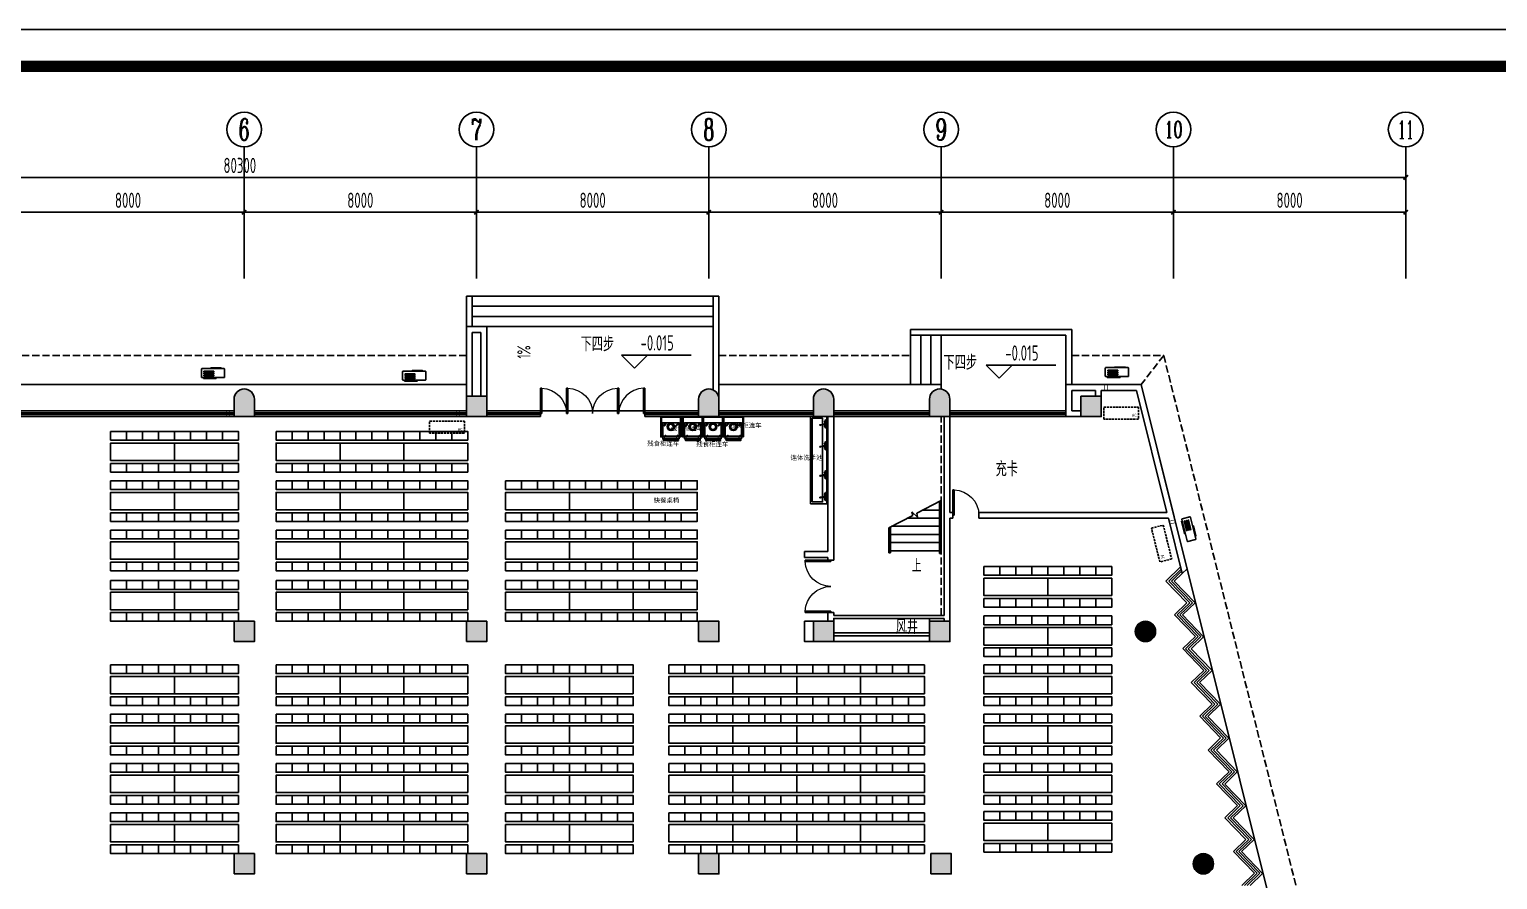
# Model space of a CAD drawing. Extents: x 1159254 to 1730927, y -477824 to -383968.
# Drawn here: x 1216570 to 1267133, y -413247 to -383968 of the extents above; entities that cross this region are included whole.
import ezdxf
from ezdxf.enums import TextEntityAlignment as Align

# ---------------------------------------------------------------- set-up
doc = ezdxf.new("R2010")
doc.units = 0
doc.header["$LTSCALE"] = 1000
doc.linetypes.add('DASH', pattern=[0.35, 0.25, -0.1])
for name, color, linetype in [('AXIS', 3, 'Continuous'), ('AXIS_TEXT', 7, 'Continuous'), ('COLUMN', 2, 'Continuous'), ('CURTWALL', 4, 'Continuous'), ('DIM_ELEV', 3, 'Continuous'), ('DIM_SYMB', 3, 'Continuous'), ('GROUND', 34, 'Continuous'), ('PUB_HATCH', 8, 'Continuous'), ('PUB_TEXT', 7, 'Continuous'), ('STAIR', 4, 'Continuous'), ('WALL', 6, 'Continuous'), ('WINDOW', 4, 'Continuous'), ('WS_厨房设备', 1, 'Continuous'), ('厨房布置', 4, 'Continuous'), ('外框', 7, 'Continuous'), ('空调', 205, 'Continuous'), ('空调孔', 30, 'Continuous')]:
    doc.layers.add(name, color=color, linetype=linetype)
doc.styles.add('_TCH_AXIS', font='COMPLEX', dxfattribs={"width": 0.8, "bigfont": 'TSSDCHN'})
doc.styles.add('_TCH_DIM', font='TSSDENG', dxfattribs={"width": 0.8, "bigfont": 'TSSDCHN'})
doc.styles.add('_TCH_DIM_T3', font='TSSDENG', dxfattribs={"width": 0.64, "bigfont": 'TSSDCHN'})
doc.styles.add('COMPLEX', font='COMPLEX')
doc.styles.add('HZ-1', font='MingLiU.ttf', dxfattribs={"width": 0.8})
doc.styles.add('WMF-宋体1', font='')
doc.styles.get('WMF-宋体1').set_extended_font_data('SimSun')
doc.dimstyles.new('_TCH_ARCH&&150', dxfattribs={"dimtxt": 525, "dimasz": 150, "dimexe": 375, "dimexo": 450, "dimgap": 150, "dimtad": 1, "dimdec": 0, "dimzin": 0, "dimdsep": 46, "dimtxsty": '_TCH_DIM_T3', "dimblk": 'ARCHTICK', "dimcen": 0.09, "dimclrt": 7, "dimazin": 2, "dimtfac": 1, "dimtdec": 0, "dimtix": 1, "dimtmove": 2, "dimatfit": 3, "dimfxl": 0, "dimtolj": 1, "dimtzin": 0, "dimarcsym": 0})

# ---------------------------------------------------------------- blocks, each defined once
blk = doc.blocks.new('vhjkghkghkl')
at = {"layer": '空调', "linetype": 'DASH', "ltscale": 0.3}
blk.add_lwpolyline([(134071, 540199), (134071, 539779), (132871, 539779), (132871, 540199), (134071, 540199)], close=True, dxfattribs=at)
at = {"layer": '空调', "linetype": 'DASH', "ltscale": 0.3, "style": 'HZ-1'}
blk.add_text('AC', height=100, dxfattribs=at).set_placement((133846, 539867))
blk = doc.blocks.new('A$C4EB5717C')
at = {"layer": '空调'}
for p, q in [((520, 110), (520, 120)), ((883, 100), (530, 100)), ((893, 120), (893, 110))]:
    blk.add_line(p, q, dxfattribs=at)
blk.add_lwpolyline([(220, 120), (980, 120, 0.414214), (1000, 140), (1000, 410, 0.414214), (980, 430), (220, 430, 0.414214), (200, 410), (200, 140, 0.414214)], format="xyb", close=True, dxfattribs=at)
for points in [[(269, 459), (709, 459), (709, 444), (269, 444)], [(290, 372), (626, 372), (626, 343), (290, 343)], [(290, 306), (626, 306), (626, 277), (290, 277)], [(290, 240), (626, 240), (626, 211), (290, 211)]]:
    blk.add_lwpolyline(points, close=True, dxfattribs=at)
for centre, start, end in [((530, 110), 180, 270), ((883, 110), 270, 0)]:
    blk.add_arc(centre, 10, start, end, dxfattribs=at)
blk = doc.blocks.new('水龙头')
at = {"color": 252}
for p, q in [((-136, -15), (-90, -14)), ((-136, -18), (-90, -19)), ((-52, -2), (-4, -2)), ((-52, -31), (-6, -31)), ((4, -2), (51, -2)), ((12, -31), (51, -31)), ((23, -194), (26, -209)), ((49, -204), (46, -189)), ((136, -15), (90, -14)), ((136, -18), (90, -19))]:
    blk.add_line(p, q, dxfattribs=at)
for points in [[(13, -7), (0, 0), (-14, -8), (-14, -25), (-7, -29)], [(11, -26), (13, -25), (13, -7)]]:
    blk.add_lwpolyline(points, dxfattribs=at)
blk.add_lwpolyline([(26, -194), (-9, -18, -1.00756), (9, -15), (43, -190)], format="xyb", dxfattribs=at)
for centre in [(-78, -16), (77, -16)]:
    blk.add_circle(centre, 10.9, dxfattribs=at)
for centre, radius, start, end in [((-78, -16), 27.5, 36.2116, 175.3449), ((77, -16), 27.5, 4.6931, 143.7884), ((-136, -16), 1, 91.3387, 171.564), ((-132, -16), 4.53, 171.564, 188.436), ((-136, -17), 1, 188.436, 268.6613), ((-78, -16), 27.5, 184.6551, 323.7884), ((-78, -16), 16, 189.0003, 170.9997), ((-77, -16), 12.9, 168.3562, 191.6438), ((-52, 3), 5, 216.2116, 270), ((-52, -36), 5, 90, 143.7884), ((51, 3), 5, 270, 323.7884), ((51, -36), 5, 36.2116, 90), ((77, -16), 27.5, 216.2116, 355.3069), ((77, -16), 16, 9.0664, 350.9336), ((77, -16), 12.9, 348.3562, 11.6438), ((136, -16), 1, 8.436, 88.6613), ((136, -17), 1, 271.3387, 351.564), ((132, -16), 4.53, 351.564, 8.436)]:
    blk.add_arc(centre, radius, start, end, dxfattribs=at)
for centre, start_param, end_param in [((34, -192), 5.611234, 10.096729), ((34, -190), 6.955136, 8.752827), ((37, -206), 0, 3.141593)]:
    blk.add_ellipse(centre, major_axis=(-11.3, -2.2), ratio=0.233596, start_param=start_param, end_param=end_param, dxfattribs=at)
blk = doc.blocks.new('*U96')
blk.add_line((0, 40), (3000, 40))
blk.add_lwpolyline([(0, 600), (3000, 600), (3000, 0), (0, 0)], close=True)
at = {"color": 252}
blk.add_lwpolyline([(60, 540), (2940, 540), (2940, 180), (60, 180)], close=True, dxfattribs=at)
at = {"color": 1, "rotation": 180}
for p in [(246, 70), (996, 70), (1996, 70), (2746, 70)]:
    blk.add_blockref('水龙头', p, dxfattribs=at)
blk = doc.blocks.new('Custom_79')
at = {"color": 252}
for p, q in [((0, 700), (20, 680)), ((90, 806), (602, 806)), ((101, 806), (101, 771)), ((590, 806), (590, 771)), ((680, 680), (700, 700)), ((20, 20), (0, 0)), ((680, 20), (700, 0))]:
    blk.add_line(p, q, dxfattribs=at)
blk.add_lwpolyline([(0, 700), (700, 700), (700, 0), (0, 0)], close=True)
for points in [[(20, 680), (680, 680), (680, 20), (20, 20)], [(70, 771), (630, 771), (630, 213), (70, 213)], [(90, 771), (602, 771), (602, 822), (90, 822)], [(96, 661), (157, 721), (176, 702), (116, 642)], [(520, 661), (580, 721), (599, 702), (539, 642)], [(96, 262), (157, 322), (176, 303), (116, 242)], [(520, 262), (580, 322), (599, 303), (539, 242)]]:
    blk.add_lwpolyline(points, close=True, dxfattribs=at)
blk.add_circle((350, 350), 132)
blk.add_circle((350, 350), 92.5, dxfattribs=at)
blk = doc.blocks.new('A$C03080C26')
at = {"layer": '厨房布置'}
for points in [[(-1650, 1100), (-1650, 1400), (-2200, 1400), (-2200, 1100)], [(-1100, 1100), (-1100, 1400), (-1650, 1400), (-1650, 1100)], [(-1650, 1100), (-1650, 1400), (-1650, 1400), (-1650, 1100)], [(-550, 1100), (-550, 1400), (-1100, 1400), (-1100, 1100)], [(0, 1100), (0, 1400), (-550, 1400), (-550, 1100)], [(-2200, 1000), (0, 1000), (0, 400), (-2200, 400)], [(-1650, 0), (-1650, 300), (-2200, 300), (-2200, 0)], [(-1100, 0), (-1100, 300), (-1650, 300), (-1650, 0)], [(-1650, 0), (-1650, 300), (-1650, 300), (-1650, 0)], [(-550, 0), (-550, 300), (-1100, 300), (-1100, 0)], [(0, 0), (0, 300), (-550, 300), (-550, 0)]]:
    blk.add_lwpolyline(points, close=True, dxfattribs=at)
blk = doc.blocks.new('_ArchTick')
at = {"color": 0, "linetype": 'ByBlock', "const_width": 0.4}
blk.add_lwpolyline([(-0.5, -0.5), (0.5, 0.5)], dxfattribs=at)
blk = doc.blocks.new('*D201')
at = {"layer": 'AXIS', "color": 0, "lineweight": -2, "transparency": 16777216}
for p, q in [((1215968, -392093), (1215968, -389890)), ((1215968, -390265), (1223968, -390265)), ((1223968, -392093), (1223968, -389890))]:
    blk.add_line(p, q, dxfattribs=at)
at = {"layer": 'Defpoints', "color": 0, "transparency": 16777216}
for p in [(1223968, -390265), (1215968, -392543), (1223968, -392543)]:
    blk.add_point(p, dxfattribs=at)
at = {"layer": 'AXIS', "color": 0, "lineweight": -2, "transparency": 16777216, "xscale": 150, "yscale": 150, "zscale": 150, "rotation": 180}
blk.add_blockref('_ArchTick', (1215968, -390265), dxfattribs=at)
at = {"layer": 'AXIS', "color": 0, "lineweight": -2, "transparency": 16777216, "xscale": 150, "yscale": 150, "zscale": 150}
blk.add_blockref('_ArchTick', (1223968, -390265), dxfattribs=at)
at = {"layer": 'AXIS', "color": 7, "transparency": 16777216, "insert": (1219968, -389853), "char_height": 525, "attachment_point": 5, "style": '_TCH_DIM_T3'}
blk.add_mtext('\\A1;8000', dxfattribs=at)
blk = doc.blocks.new('*D202')
at = {"layer": 'AXIS', "color": 0, "lineweight": -2, "transparency": 16777216}
for p, q in [((1223968, -392093), (1223968, -389890)), ((1223968, -390265), (1231968, -390265)), ((1231968, -392093), (1231968, -389890))]:
    blk.add_line(p, q, dxfattribs=at)
at = {"layer": 'Defpoints', "color": 0, "transparency": 16777216}
for p in [(1231968, -390265), (1223968, -392543), (1231968, -392543)]:
    blk.add_point(p, dxfattribs=at)
at = {"layer": 'AXIS', "color": 0, "lineweight": -2, "transparency": 16777216, "xscale": 150, "yscale": 150, "zscale": 150, "rotation": 180}
blk.add_blockref('_ArchTick', (1223968, -390265), dxfattribs=at)
at = {"layer": 'AXIS', "color": 0, "lineweight": -2, "transparency": 16777216, "xscale": 150, "yscale": 150, "zscale": 150}
blk.add_blockref('_ArchTick', (1231968, -390265), dxfattribs=at)
at = {"layer": 'AXIS', "color": 7, "transparency": 16777216, "insert": (1227968, -389853), "char_height": 525, "attachment_point": 5, "style": '_TCH_DIM_T3'}
blk.add_mtext('\\A1;8000', dxfattribs=at)
blk = doc.blocks.new('*D203')
at = {"layer": 'AXIS', "color": 0, "lineweight": -2, "transparency": 16777216}
for p, q in [((1231968, -392093), (1231968, -389890)), ((1231968, -390265), (1239968, -390265)), ((1239968, -392093), (1239968, -389890))]:
    blk.add_line(p, q, dxfattribs=at)
at = {"layer": 'Defpoints', "color": 0, "transparency": 16777216}
for p in [(1239968, -390265), (1231968, -392543), (1239968, -392543)]:
    blk.add_point(p, dxfattribs=at)
at = {"layer": 'AXIS', "color": 0, "lineweight": -2, "transparency": 16777216, "xscale": 150, "yscale": 150, "zscale": 150, "rotation": 180}
blk.add_blockref('_ArchTick', (1231968, -390265), dxfattribs=at)
at = {"layer": 'AXIS', "color": 0, "lineweight": -2, "transparency": 16777216, "xscale": 150, "yscale": 150, "zscale": 150}
blk.add_blockref('_ArchTick', (1239968, -390265), dxfattribs=at)
at = {"layer": 'AXIS', "color": 7, "transparency": 16777216, "insert": (1235968, -389853), "char_height": 525, "attachment_point": 5, "style": '_TCH_DIM_T3'}
blk.add_mtext('\\A1;8000', dxfattribs=at)
blk = doc.blocks.new('*D204')
at = {"layer": 'AXIS', "color": 0, "lineweight": -2, "transparency": 16777216}
for p, q in [((1239968, -392093), (1239968, -389890)), ((1239968, -390265), (1247968, -390265)), ((1247968, -392093), (1247968, -389890))]:
    blk.add_line(p, q, dxfattribs=at)
at = {"layer": 'Defpoints', "color": 0, "transparency": 16777216}
for p in [(1247968, -390265), (1239968, -392543), (1247968, -392543)]:
    blk.add_point(p, dxfattribs=at)
at = {"layer": 'AXIS', "color": 0, "lineweight": -2, "transparency": 16777216, "xscale": 150, "yscale": 150, "zscale": 150, "rotation": 180}
blk.add_blockref('_ArchTick', (1239968, -390265), dxfattribs=at)
at = {"layer": 'AXIS', "color": 0, "lineweight": -2, "transparency": 16777216, "xscale": 150, "yscale": 150, "zscale": 150}
blk.add_blockref('_ArchTick', (1247968, -390265), dxfattribs=at)
at = {"layer": 'AXIS', "color": 7, "transparency": 16777216, "insert": (1243968, -389853), "char_height": 525, "attachment_point": 5, "style": '_TCH_DIM_T3'}
blk.add_mtext('\\A1;8000', dxfattribs=at)
blk = doc.blocks.new('*D205')
at = {"layer": 'AXIS', "color": 0, "lineweight": -2, "transparency": 16777216}
for p, q in [((1247968, -392093), (1247968, -389890)), ((1247968, -390265), (1255968, -390265)), ((1255968, -392093), (1255968, -389890))]:
    blk.add_line(p, q, dxfattribs=at)
at = {"layer": 'Defpoints', "color": 0, "transparency": 16777216}
for p in [(1255968, -390265), (1247968, -392543), (1255968, -392543)]:
    blk.add_point(p, dxfattribs=at)
at = {"layer": 'AXIS', "color": 0, "lineweight": -2, "transparency": 16777216, "xscale": 150, "yscale": 150, "zscale": 150, "rotation": 180}
blk.add_blockref('_ArchTick', (1247968, -390265), dxfattribs=at)
at = {"layer": 'AXIS', "color": 0, "lineweight": -2, "transparency": 16777216, "xscale": 150, "yscale": 150, "zscale": 150}
blk.add_blockref('_ArchTick', (1255968, -390265), dxfattribs=at)
at = {"layer": 'AXIS', "color": 7, "transparency": 16777216, "insert": (1251968, -389853), "char_height": 525, "attachment_point": 5, "style": '_TCH_DIM_T3'}
blk.add_mtext('\\A1;8000', dxfattribs=at)
blk = doc.blocks.new('*D206')
at = {"layer": 'AXIS', "color": 0, "lineweight": -2, "transparency": 16777216}
for p, q in [((1255968, -392093), (1255968, -389890)), ((1255968, -390265), (1263968, -390265)), ((1263968, -392093), (1263968, -389890))]:
    blk.add_line(p, q, dxfattribs=at)
at = {"layer": 'Defpoints', "color": 0, "transparency": 16777216}
for p in [(1263968, -390265), (1255968, -392543), (1263968, -392543)]:
    blk.add_point(p, dxfattribs=at)
at = {"layer": 'AXIS', "color": 0, "lineweight": -2, "transparency": 16777216, "xscale": 150, "yscale": 150, "zscale": 150, "rotation": 180}
blk.add_blockref('_ArchTick', (1255968, -390265), dxfattribs=at)
at = {"layer": 'AXIS', "color": 0, "lineweight": -2, "transparency": 16777216, "xscale": 150, "yscale": 150, "zscale": 150}
blk.add_blockref('_ArchTick', (1263968, -390265), dxfattribs=at)
at = {"layer": 'AXIS', "color": 7, "transparency": 16777216, "insert": (1259968, -389853), "char_height": 525, "attachment_point": 5, "style": '_TCH_DIM_T3'}
blk.add_mtext('\\A1;8000', dxfattribs=at)
blk = doc.blocks.new('*D207')
at = {"layer": 'AXIS', "color": 0, "lineweight": -2, "transparency": 16777216}
for p, q in [((1183668, -392093), (1183668, -388690)), ((1263968, -392093), (1263968, -388690)), ((1183668, -389065), (1263968, -389065))]:
    blk.add_line(p, q, dxfattribs=at)
at = {"layer": 'Defpoints', "color": 0, "transparency": 16777216}
for p in [(1263968, -389065), (1183668, -392543), (1263968, -392543)]:
    blk.add_point(p, dxfattribs=at)
at = {"layer": 'AXIS', "color": 0, "lineweight": -2, "transparency": 16777216, "xscale": 150, "yscale": 150, "zscale": 150, "rotation": 180}
blk.add_blockref('_ArchTick', (1183668, -389065), dxfattribs=at)
at = {"layer": 'AXIS', "color": 0, "lineweight": -2, "transparency": 16777216, "xscale": 150, "yscale": 150, "zscale": 150}
blk.add_blockref('_ArchTick', (1263968, -389065), dxfattribs=at)
at = {"layer": 'AXIS', "color": 7, "transparency": 16777216, "insert": (1223818, -388653), "char_height": 525, "attachment_point": 5, "style": '_TCH_DIM_T3'}
blk.add_mtext('\\A1;80300', dxfattribs=at)
blk = doc.blocks.new('_FZH')
blk.add_lwpolyline([(-0.5, -0.5), (0.5, -0.5), (0.5, 0.5), (-0.5, 0.5)], close=True)
at = {"layer": 'PUB_HATCH'}
blk.add_solid([(-0.5, -0.5), (0.5, -0.5), (-0.5, 0.5), (0.5, 0.5)], dxfattribs=at)
blk = doc.blocks.new('$WINLIB2D$00000001')
at = {"color": 0}
for points in [[(-0.5, 0.5), (-0.5, -0.5)], [(-0.5, 0.5), (0.5, 0.5)], [(0.5, -0.5), (0.5, 0.5)], [(0.5, 0.1667), (-0.5, 0.1667)], [(0.5, -0.1667), (-0.5, -0.1667)], [(-0.5, -0.5), (0.5, -0.5)]]:
    blk.add_lwpolyline(points, dxfattribs=at)
blk = doc.blocks.new('_YZH')
blk.add_circle((0, 0), 0.5)
at = {"layer": 'PUB_HATCH', "const_width": 0.5}
blk.add_lwpolyline([(-0.25, 0, 1), (0.25, 0, 1)], format="xyb", close=True, dxfattribs=at)
blk = doc.blocks.new('$DorLib2D$00000002')
for p, q in [((-0.5, 0), (-0.5, 0.4875)), ((-0.475, 0.4875), (-0.5, 0.4875)), ((-0.475, 0), (-0.475, 0.4875)), ((0.475, 0), (0.475, 0.4875)), ((0.475, 0.4875), (0.5, 0.4875)), ((0.5, 0), (0.5, 0.4875)), ((-0.5, 0), (-0.475, 0)), ((0.5, 0), (0.475, 0))]:
    blk.add_line(p, q)
at = {"lineweight": 13}
for centre, start, end in [((-0.4875, 0), 0, 88.53072), ((0.4875, 0), 91.46928, 180)]:
    blk.add_arc(centre, 0.4875, start, end, dxfattribs=at)
blk = doc.blocks.new('$DorLib2D$00000001')
for p, q in [((0.45, 0.975), (0.5, 0.975)), ((0.45, 0), (0.45, 0.975)), ((0.5, 0), (0.5, 0.975)), ((0.5, 0), (0.45, 0))]:
    blk.add_line(p, q)
at = {"lineweight": 13}
blk.add_arc((0.475, 0), 0.975, 91.4693, 180, dxfattribs=at)
blk = doc.blocks.new('_AXISO')
blk.add_circle((0, 0), 0.5)
at = {"layer": 'AXIS_TEXT', "style": 'COMPLEX', "width": 1.041667}
blk.add_attdef('A', text='', height=0.56, dxfattribs=at).set_placement((-0.25, -0.28), (0.25, -0.28), align=Align.FIT)

msp = doc.modelspace()

# ---------------------------------------------------------------- hatches: boundary and pattern name
at = {"layer": 'PUB_HATCH'}
for points in [[(1224318.5, -396700.6, 1), (1223618.5, -396700.6), (1223618.5, -397300.6), (1224318.5, -397300.6)], [(1240318.5, -396700.6, 1), (1239618.5, -396700.6), (1239618.5, -397300.6), (1240318.5, -397300.6)], [(1244268.5, -396700.6, 1), (1243568.5, -396700.6), (1243568.5, -397300.6), (1244268.5, -397300.6)], [(1248268.5, -396700.6, 1), (1247568.5, -396700.6), (1247568.5, -397300.6), (1248268.5, -397300.6)]]:
    msp.add_hatch(color=256, dxfattribs=at).paths.add_polyline_path(points)

# ---------------------------------------------------------------- linework, layer by layer
at = {"linetype": 'DASH'}
msp.add_line((1247968.5, -404150.6), (1247968.5, -397300.6), dxfattribs=at)
msp.add_lwpolyline([(1247568.5, -404750.6), (1244268.5, -404750.6), (1244268.5, -404250.6), (1247568.5, -404250.6)], close=True)
at = {"layer": 'AXIS'}
for p, q in [((1223968.5, -392542.6), (1223968.5, -388015)), ((1231968.5, -392542.6), (1231968.5, -388015)), ((1239968.5, -392542.6), (1239968.5, -388015)), ((1247968.5, -392542.6), (1247968.5, -388015)), ((1255968.5, -392542.6), (1255968.5, -388015)), ((1263968.5, -392542.6), (1263968.5, -388015))]:
    msp.add_line(p, q, dxfattribs=at)
at = {"layer": 'COLUMN'}
for p, q in [((1223618.5, -396700.6), (1223618.5, -397300.6)), ((1224318.5, -397300.6), (1224318.5, -396700.6)), ((1239618.5, -396700.6), (1239618.5, -397300.6)), ((1240318.5, -397300.6), (1240318.5, -396700.6)), ((1243568.5, -396700.6), (1243568.5, -397300.6)), ((1244268.5, -397300.6), (1244268.5, -396700.6)), ((1247568.5, -396700.6), (1247568.5, -397300.6)), ((1248268.5, -397300.6), (1248268.5, -396700.6)), ((1223618.5, -397300.6), (1224318.5, -397300.6)), ((1239618.5, -397300.6), (1240318.5, -397300.6)), ((1243568.5, -397300.6), (1244268.5, -397300.6)), ((1247568.5, -397300.6), (1248268.5, -397300.6))]:
    msp.add_line(p, q, dxfattribs=at)
for centre in [(1223968.5, -396700.6), (1239968.5, -396700.6), (1243918.5, -396700.6), (1247918.5, -396700.6)]:
    msp.add_arc(centre, 350, 0, 180, dxfattribs=at)
at = {"layer": 'CURTWALL'}
for p, q in [((1234168.5, -397100.6), (1232318.5, -397100.6)), ((1232318.5, -397167.3), (1234168.5, -397167.3)), ((1232318.5, -397234), (1234168.5, -397234)), ((1232318.5, -397300.6), (1234168.5, -397300.6)), ((1234168.5, -397300.6), (1234168.5, -397100.6)), ((1239618.5, -397100.6), (1237768.5, -397100.6)), ((1237768.5, -397100.6), (1237768.5, -397300.6)), ((1237768.5, -397167.3), (1239618.5, -397167.3)), ((1237768.5, -397234), (1239618.5, -397234)), ((1237768.5, -397300.6), (1239618.5, -397300.6)), ((1255711.6, -402964), (1256213.8, -402479)), ((1256433.5, -403711.5), (1255711.6, -402964)), ((1255805.9, -402965.6), (1256232.4, -402553.7)), ((1256527.8, -403713.2), (1255805.9, -402965.6)), ((1255900.1, -402967.2), (1256251.1, -402628.4)), ((1256622, -403714.8), (1255900.1, -402967.2)), ((1255994.4, -402968.9), (1256269.7, -402703.1)), ((1256716.3, -403716.5), (1255994.4, -402968.9)), ((1256001.9, -404128.3), (1256433.5, -403711.5)), ((1256096.2, -404130), (1256527.8, -403713.2)), ((1256190.4, -404131.6), (1256622, -403714.8)), ((1256284.7, -404133.2), (1256716.3, -403716.5)), ((1256723.8, -404875.9), (1256001.9, -404128.3)), ((1256818.1, -404877.5), (1256096.2, -404130)), ((1256912.3, -404879.2), (1256190.4, -404131.6)), ((1257006.6, -404880.8), (1256284.7, -404133.2)), ((1256292.2, -405292.7), (1256723.8, -404875.9)), ((1256386.5, -405294.3), (1256818.1, -404877.5)), ((1256480.7, -405296), (1256912.3, -404879.2)), ((1256575, -405297.6), (1257006.6, -404880.8)), ((1257014.1, -406040.2), (1256292.2, -405292.7)), ((1257108.4, -406041.9), (1256386.5, -405294.3)), ((1257202.7, -406043.5), (1256480.7, -405296)), ((1257296.9, -406045.2), (1256575, -405297.6)), ((1256582.5, -406457), (1257014.1, -406040.2)), ((1257304.4, -407204.6), (1256582.5, -406457)), ((1256676.8, -406458.7), (1257108.4, -406041.9)), ((1257398.7, -407206.2), (1256676.8, -406458.7)), ((1256771.1, -406460.3), (1257202.7, -406043.5)), ((1257493, -407207.9), (1256771.1, -406460.3)), ((1256865.3, -406462), (1257296.9, -406045.2)), ((1257587.2, -407209.5), (1256865.3, -406462)), ((1256872.8, -407621.4), (1257304.4, -407204.6)), ((1256967.1, -407623), (1257398.7, -407206.2)), ((1257061.4, -407624.7), (1257493, -407207.9)), ((1257155.6, -407626.3), (1257587.2, -407209.5)), ((1257594.7, -408368.9), (1256872.8, -407621.4)), ((1257689, -408370.6), (1256967.1, -407623)), ((1257783.3, -408372.2), (1257061.4, -407624.7)), ((1257877.5, -408373.9), (1257155.6, -407626.3)), ((1257163.1, -408785.7), (1257594.7, -408368.9)), ((1257257.4, -408787.4), (1257689, -408370.6)), ((1257351.7, -408789), (1257783.3, -408372.2)), ((1257445.9, -408790.7), (1257877.5, -408373.9)), ((1257885, -409533.3), (1257163.1, -408785.7)), ((1257979.3, -409534.9), (1257257.4, -408787.4)), ((1258073.6, -409536.6), (1257351.7, -408789)), ((1258167.8, -409538.2), (1257445.9, -408790.7)), ((1257453.4, -409950.1), (1257885, -409533.3)), ((1257547.7, -409951.7), (1257979.3, -409534.9)), ((1257642, -409953.4), (1258073.6, -409536.6)), ((1257736.2, -409955), (1258167.8, -409538.2)), ((1258175.3, -410697.6), (1257453.4, -409950.1)), ((1258269.6, -410699.3), (1257547.7, -409951.7)), ((1258363.9, -410700.9), (1257642, -409953.4)), ((1258458.1, -410702.6), (1257736.2, -409955)), ((1257743.7, -411114.4), (1258175.3, -410697.6)), ((1257838, -411116.1), (1258269.6, -410699.3)), ((1257932.3, -411117.7), (1258363.9, -410700.9)), ((1258026.5, -411119.4), (1258458.1, -410702.6)), ((1258465.7, -411862), (1257743.7, -411114.4)), ((1258559.9, -411863.6), (1257838, -411116.1)), ((1258654.2, -411865.3), (1257932.3, -411117.7)), ((1258748.5, -411866.9), (1258026.5, -411119.4)), ((1258034.1, -412278.8), (1258465.7, -411862)), ((1258128.3, -412280.4), (1258559.9, -411863.6)), ((1258222.6, -412282.1), (1258654.2, -411865.3)), ((1258316.9, -412283.7), (1258748.5, -411866.9)), ((1258756, -413026.4), (1258034.1, -412278.8)), ((1258850.2, -413028), (1258128.3, -412280.4)), ((1258944.5, -413029.6), (1258222.6, -412282.1)), ((1259038.8, -413031.3), (1258316.9, -412283.7)), ((1258324.4, -413443.2), (1258756, -413026.4)), ((1258418.6, -413444.8), (1258850.2, -413028)), ((1258512.9, -413446.4), (1258944.5, -413029.6)), ((1258607.2, -413448.1), (1259038.8, -413031.3))]:
    msp.add_line(p, q, dxfattribs=at)
at = {"layer": 'DIM_ELEV'}
for p, q in [((1237409.6, -395633.9), (1236959.6, -395183.9)), ((1236959.6, -395183.9), (1239356.8, -395183.9)), ((1237409.6, -395633.9), (1237859.6, -395183.9)), ((1249969.9, -395982.1), (1249519.9, -395532.1)), ((1249519.9, -395532.1), (1251917, -395532.1)), ((1249969.9, -395982.1), (1250419.9, -395532.1))]:
    msp.add_line(p, q, dxfattribs=at)
at = {"layer": 'DIM_SYMB'}
for points in [[(1235968.5, -394375.7, 0, 0, 0), (1235968.5, -393649.2, 120, 0, 0), (1235968.5, -393199.2, 0, 0, 0)], [(1233964.6, -395512.4, 0, 0, 0), (1233964.6, -395010.3, 104, 0, 0), (1233964.6, -394620.3, 0, 0, 0)], [(1247893.4, -395428.9, 0, 0, 0), (1247166.9, -395428.9, 120, 0, 0), (1246716.9, -395428.9, 0, 0, 0)], [(1247068.5, -402060.6, 0, 0, 0), (1247068.5, -401190.6, 104, 0, 0), (1247068.5, -400800.6, 0, 0, 0)]]:
    msp.add_lwpolyline(points, format="xyseb", dxfattribs=at)
at = {"layer": 'GROUND', "linetype": 'DASH'}
msp.add_line((1255635.9, -395200.6), (1254854.6, -396200.6), dxfattribs=at)
for points in [[(1231618.5, -395200.6), (1216268.5, -395200.6)], [(1240318.5, -395200.6), (1246918.5, -395200.6)], [(1252468.5, -395200.6), (1255635.9, -395200.6), (1266246.8, -437758.7)]]:
    msp.add_lwpolyline(points, dxfattribs=at)
at = {"layer": 'STAIR'}
for p, q in [((1231618.5, -393150.6), (1240318.5, -393150.6)), ((1231618.5, -394200.6), (1231618.5, -393150.6)), ((1231818.5, -394200.6), (1231818.5, -393150.6)), ((1240118.5, -396200.6), (1240118.5, -393150.6)), ((1240318.5, -396200.6), (1240318.5, -393150.6)), ((1231818.5, -393500.6), (1240118.5, -393500.6)), ((1231818.5, -393850.6), (1240118.5, -393850.6)), ((1231818.5, -394200.6), (1240118.5, -394200.6)), ((1252468.5, -396200.6), (1252468.5, -394300.6)), ((1252268.5, -396200.6), (1252268.5, -394500.6)), ((1240118.5, -396384.3), (1240118.5, -396100.6)), ((1240318.5, -396770.3), (1240318.5, -396200.6)), ((1254854.6, -396200.6), (1265705.5, -439721.3)), ((1247968.5, -400193), (1247130.5, -400628.4)), ((1247876.8, -400240.6), (1247908.5, -400240.6)), ((1247908.5, -402020.6), (1247908.5, -400224.2)), ((1247968.5, -401920.6), (1247968.5, -400193)), ((1247968.5, -402020.6), (1247968.5, -400193)), ((1246988.8, -400702.1), (1246168.5, -401128.3)), ((1246799.1, -400800.6), (1247908.5, -400800.6)), ((1247159.6, -400760.2), (1246961.4, -400578.4)), ((1246961.4, -400578.4), (1246988.8, -400702.1)), ((1247130.5, -400628.4), (1247159.6, -400760.2)), ((1247337.9, -400520.6), (1247908.5, -400520.6)), ((1246168.5, -401920.6), (1246168.5, -401128.3)), ((1246168.5, -401990.6), (1246168.5, -401128.3)), ((1246228.5, -401990.6), (1246228.5, -401097.1)), ((1246228.5, -401360.6), (1247908.5, -401360.6)), ((1246260.2, -401080.6), (1247908.5, -401080.6)), ((1246228.5, -401640.6), (1247908.5, -401640.6)), ((1246228.5, -401920.6), (1247908.5, -401920.6)), ((1246168.5, -401990.6), (1246228.5, -401990.6)), ((1247908.5, -402020.6), (1247968.5, -402020.6))]:
    msp.add_line(p, q, dxfattribs=at)
at = {"layer": 'STAIR', "ltscale": 3}
for p, q in [((1246918.5, -394300.6), (1252468.5, -394300.6)), ((1246918.5, -396200.6), (1246918.5, -394300.6)), ((1246918.5, -394500.6), (1252268.5, -394500.6)), ((1247268.5, -396200.6), (1247268.5, -394500.6)), ((1247618.5, -396200.6), (1247618.5, -394500.6)), ((1247968.5, -396354.1), (1247968.5, -394500.6)), ((1216218.5, -396200.6), (1231618.5, -396200.6)), ((1240318.5, -396200.6), (1247968.5, -396200.6))]:
    msp.add_line(p, q, dxfattribs=at)
at = {"layer": 'WALL'}
for p, q in [((1231618.5, -394200.6), (1232318.5, -394200.6)), ((1231618.5, -394200.6), (1231618.5, -396600.6)), ((1232318.5, -394200.6), (1232318.5, -396600.6)), ((1231818.5, -394400.6), (1232118.5, -394400.6)), ((1231818.5, -394400.6), (1231818.5, -396600.6)), ((1232118.5, -394400.6), (1232118.5, -396600.6)), ((1252268.5, -397100.6), (1252268.5, -396200.6)), ((1252268.5, -396200.6), (1253380.1, -396200.6)), ((1252468.5, -397100.6), (1252468.5, -396400.6)), ((1252468.5, -396400.6), (1253280.1, -396400.6)), ((1253280.1, -396600.6), (1253280.1, -396400.6)), ((1253380.1, -396200.6), (1254854.6, -396200.6)), ((1253480.1, -396600.6), (1253480.1, -396400.6)), ((1253480.1, -396400.6), (1254698.3, -396400.6)), ((1255745.5, -400600.6), (1254698.3, -396400.6)), ((1255970.5, -400676.4), (1254854.6, -396200.6)), ((1244068.5, -397300.6), (1244068.5, -401950.6)), ((1244268.5, -397300.6), (1244268.5, -402050.6)), ((1248068.5, -397300.6), (1248068.5, -400700.6)), ((1248268.5, -397300.6), (1248268.5, -400600.6)), ((1252268.5, -397100.6), (1252268.5, -397300.6)), ((1252268.5, -397300.6), (1252375, -397300.6)), ((1252375, -397300.6), (1252780.1, -397300.6)), ((1252468.5, -397100.6), (1252780.1, -397100.6)), ((1248068.5, -400700.6), (1248068.5, -404150.6)), ((1248368.5, -400600.6), (1248268.5, -400600.6)), ((1248268.5, -400800.6), (1248368.5, -400800.6)), ((1248268.5, -400800.6), (1248268.5, -404200.6)), ((1248368.5, -400800.6), (1248368.5, -400600.6)), ((1255745.5, -400600.6), (1249268.5, -400600.6)), ((1249268.5, -400600.6), (1249268.5, -400800.6)), ((1249268.5, -400800.6), (1255795.4, -400800.6)), ((1256269.7, -402703.1), (1255795.4, -400800.6)), ((1256435.8, -402542.6), (1255970.5, -400676.4)), ((1243268.5, -401950.6), (1244068.5, -401950.6)), ((1243268.5, -401950.6), (1243268.5, -402150.6)), ((1243268.5, -402150.6), (1244068.5, -402150.6)), ((1244068.5, -402150.6), (1244068.5, -402250.6)), ((1244068.5, -402250.6), (1244268.5, -402250.6)), ((1244268.5, -402250.6), (1244268.5, -402050.6)), ((1256269.7, -402703.1), (1256435.8, -402542.6)), ((1244268.5, -404050.6), (1244068.5, -404050.6)), ((1244068.5, -404050.6), (1244068.5, -404200.6)), ((1244068.5, -404200.6), (1244068.5, -404350.6)), ((1244268.5, -404150.6), (1244268.5, -404050.6)), ((1244268.5, -404150.6), (1248068.5, -404150.6)), ((1244268.5, -404250.6), (1248068.5, -404250.6)), ((1244268.5, -404250.6), (1244268.5, -404350.6)), ((1248068.5, -404250.6), (1248068.5, -404350.6)), ((1248268.5, -404200.6), (1248268.5, -404350.6)), ((1247568.5, -404850.6), (1244268.5, -404850.6)), ((1247568.5, -405050.6), (1244268.5, -405050.6))]:
    msp.add_line(p, q, dxfattribs=at)
msp.add_lwpolyline([(1243568.5, -404350.6), (1243268.5, -404350.6), (1243268.5, -405050.7), (1243568.5, -405050.6)], dxfattribs=at)
at = {"layer": 'WINDOW'}
for p, q in [((1234168.5, -397100.6), (1235068.5, -397100.6)), ((1235068.5, -397100.6), (1236868.5, -397100.6)), ((1236868.5, -397100.6), (1237768.5, -397100.6))]:
    msp.add_line(p, q, dxfattribs=at)
at = {"layer": '外框', "lineweight": -2}
msp.add_line((1161444.6, -383967.5), (1295382, -383967.5), dxfattribs=at)
at = {"layer": '外框', "lineweight": -2, "const_width": 391.5}
msp.add_lwpolyline([(1166648.3, -476589.1), (1289979.3, -476589.1, 0.4142136), (1293894.6, -472673.8), (1293894.6, -389151, 0.4142136), (1289979.3, -385235.8), (1166648.3, -385235.8, 0.4142136), (1162733, -389151), (1162733, -472673.8, 0.4142136)], format="xyb", close=True, dxfattribs=at)
at = {"layer": '空调孔', "const_width": 20}
for points in [[(1253601.6, -396400.6), (1253701.6, -396400.6), (1253701.6, -396200.6), (1253601.6, -396200.6)], [(1223367.1, -397300.6), (1223467.1, -397300.6), (1223467.1, -397100.6), (1223367.1, -397100.6)], [(1231275.1, -397300.6), (1231375.1, -397300.6), (1231375.1, -397100.6), (1231275.1, -397100.6)], [(1255821.5, -400905.3), (1255845.6, -401002.3), (1256039.7, -400953.9), (1256015.5, -400856.9)]]:
    msp.add_lwpolyline(points, close=True, dxfattribs=at)

# ---------------------------------------------------------------- block references
at = {"layer": 'AXIS'}
ref = msp.add_blockref('_AXISO', (1223968.5, -387415), dxfattribs=dict(at, xscale=1200, yscale=1200, zscale=1200))
ref.add_attrib('A', '6', dxfattribs={"layer": 'AXIS_TEXT', "height": 741.2, "style": '_TCH_AXIS'}).set_placement((1223770.8, -387785.6), (1224166.1, -387785.6), align=Align.FIT)
ref = msp.add_blockref('_AXISO', (1231968.5, -387415), dxfattribs=dict(at, xscale=1200, yscale=1200, zscale=1200))
ref.add_attrib('A', '7', dxfattribs={"layer": 'AXIS_TEXT', "height": 741.2, "style": '_TCH_AXIS'}).set_placement((1231770.8, -387785.6), (1232166.1, -387785.6), align=Align.FIT)
ref = msp.add_blockref('_AXISO', (1239968.5, -387415), dxfattribs=dict(at, xscale=1200, yscale=1200, zscale=1200))
ref.add_attrib('A', '8', dxfattribs={"layer": 'AXIS_TEXT', "height": 741.2, "style": '_TCH_AXIS'}).set_placement((1239770.8, -387785.6), (1240166.1, -387785.6), align=Align.FIT)
ref = msp.add_blockref('_AXISO', (1247968.5, -387415), dxfattribs=dict(at, xscale=1200, yscale=1200, zscale=1200))
ref.add_attrib('A', '9', dxfattribs={"layer": 'AXIS_TEXT', "height": 741.2, "style": '_TCH_AXIS'}).set_placement((1247770.8, -387785.6), (1248166.1, -387785.6), align=Align.FIT)
ref = msp.add_blockref('_AXISO', (1255968.5, -387415), dxfattribs=dict(at, xscale=1200, yscale=1200, zscale=1200))
ref.add_attrib('A', '10', dxfattribs={"layer": 'AXIS_TEXT', "height": 563.71, "style": '_TCH_AXIS'}).set_placement((1255657.1, -387696.9), (1256279.9, -387696.9), align=Align.FIT)
ref = msp.add_blockref('_AXISO', (1263968.5, -387415), dxfattribs=dict(at, xscale=1200, yscale=1200, zscale=1200))
ref.add_attrib('A', '11', dxfattribs={"layer": 'AXIS_TEXT', "height": 619.94, "style": '_TCH_AXIS'}).set_placement((1263685.1, -387725), (1264251.9, -387725), align=Align.FIT)
at = {"layer": 'COLUMN'}
for name, p, xscale, yscale, zscale in [('_FZH', (1231968.5, -396950.6), 700, 700, 700), ('_FZH', (1253130.1, -396950.6), 700, 700, 700), ('_FZH', (1223968.5, -404700.6), 700, 700, 700), ('_FZH', (1231968.5, -404700.6), 700, 700, 700), ('_FZH', (1239968.5, -404700.6), 700, 700, 700), ('_YZH', (1255004.5, -404700.6), 700.0000000000591, 700.0000000000591, 700.0000000000591), ('_FZH', (1223968.5, -412700.6), 700, 700, 700), ('_FZH', (1231968.5, -412700.6), 700, 700, 700), ('_FZH', (1239968.5, -412700.6), 700, 700, 700), ('_FZH', (1247968.5, -412700.7), 700.0043380421121, 700, 700), ('_YZH', (1256999.1, -412700.6), 700.0000000000309, 700.0000000000309, 700.0000000000309)]:
    msp.add_blockref(name, p, dxfattribs=dict(at, xscale=xscale, yscale=yscale, zscale=zscale))
at = {"layer": 'COLUMN', "xscale": 700, "yscale": 700, "zscale": 700, "rotation": 270}
for p in [(1243918.5, -404700.6), (1247918.5, -404700.6)]:
    msp.add_blockref('_FZH', p, dxfattribs=at)
at = {"layer": 'WINDOW'}
for name, p, xscale, yscale, zscale, rotation in [('$DorLib2D$00000001', (1234618.5, -397200.6), -900, 900, -900, 5.002579958258213e-12), ('$DorLib2D$00000002', (1235968.5, -397200.6), -1800, 1800, -1800, 5.002579958258213e-12), ('$DorLib2D$00000001', (1237318.5, -397200.6), 900, 900, 900, 5.002579958258213e-12), ('$WINLIB2D$00000001', (1227968.5, -397200.6), 7300, -200, 7300, 1.667526652837425e-12), ('$WINLIB2D$00000001', (1241943.5, -397200.6), 3250, -200, 3250, 3.176241243524742e-12), ('$DorLib2D$00000002', (1244168.5, -403150.6), 1800, -1800, 1800, 269.999999999665)]:
    msp.add_blockref(name, p, dxfattribs=dict(at, xscale=xscale, yscale=yscale, zscale=zscale, rotation=rotation))
for name, p, xscale, yscale, zscale in [('$WINLIB2D$00000001', (1219943.5, -397200.6), 7350, -200, 7350), ('$WINLIB2D$00000001', (1245918.5, -397200.6), 3300, -200, 3300), ('$WINLIB2D$00000001', (1250268.5, -397200.6), 4000, -200, 4000), ('$DorLib2D$00000001', (1248818.5, -400700.6), -900, 900, -900)]:
    msp.add_blockref(name, p, dxfattribs=dict(at, xscale=xscale, yscale=yscale, zscale=zscale))
at = {"layer": 'WS_厨房设备'}
for name, p, rotation in [('Custom_79', (1239014, -397300.6), 180), ('Custom_79', (1239763.8, -397300.6), 180), ('Custom_79', (1240463.8, -397300.6), 180), ('Custom_79', (1241163.8, -397300.6), 180), ('*U96', (1244068.5, -400300.6), 90)]:
    msp.add_blockref(name, p, dxfattribs=dict(at, rotation=rotation))
at = {"layer": '厨房布置', "rotation": 180}
for p in [(1219368.5, -397811.7), (1221568.5, -397811.7), (1225068.5, -397811.7), (1227268.5, -397811.7), (1229468.5, -397811.7), (1219368.5, -399511.7), (1221568.5, -399511.7), (1225068.5, -399511.7), (1227268.5, -399511.7), (1229468.5, -399511.7), (1232968.5, -399511.7), (1235168.5, -399511.7), (1237368.5, -399511.7), (1219368.5, -401211.7), (1221568.5, -401211.7), (1225068.5, -401211.7), (1227268.5, -401211.7), (1229468.5, -401211.7), (1232968.5, -401211.7), (1235168.5, -401211.7), (1237368.5, -401211.7), (1249442.5, -402467.3), (1251642.5, -402467.3), (1219368.5, -402950.6), (1221568.5, -402950.6), (1225068.5, -402950.6), (1227268.5, -402950.6), (1229468.5, -402950.6), (1232968.5, -402950.6), (1235168.5, -402950.6), (1237368.5, -402950.6), (1249442.5, -404167.3), (1251642.5, -404167.3), (1219368.5, -405850.6), (1221568.5, -405850.6), (1225068.5, -405850.6), (1227268.5, -405850.6), (1229468.5, -405850.6), (1232968.5, -405850.6), (1235168.5, -405850.6), (1238595.6, -405850.6), (1240795.6, -405850.6), (1242995.6, -405850.6), (1245195.6, -405850.6), (1249442.5, -405850.6), (1251642.5, -405850.6), (1219368.5, -407550.6), (1221568.5, -407550.6), (1225068.5, -407550.6), (1227268.5, -407550.6), (1229468.5, -407550.6), (1232968.5, -407550.6), (1235168.5, -407550.6), (1238595.6, -407550.6), (1240795.6, -407550.6), (1242995.6, -407550.6), (1245195.6, -407550.6), (1249442.5, -407550.6), (1251642.5, -407550.6), (1219368.5, -409250.6), (1221568.5, -409250.6), (1225068.5, -409250.6), (1227268.5, -409250.6), (1229468.5, -409250.6), (1232968.5, -409250.6), (1235168.5, -409250.6), (1238595.6, -409250.6), (1240795.6, -409250.6), (1242995.6, -409250.6), (1245195.6, -409250.6), (1249442.5, -409250.6), (1251642.5, -409250.6), (1219368.5, -410950.6), (1221568.5, -410950.6), (1225068.5, -410950.6), (1227268.5, -410950.6), (1229468.5, -410950.6), (1232968.5, -410950.6), (1235168.5, -410950.6), (1238595.6, -410950.6), (1240795.6, -410950.6), (1242995.6, -410950.6), (1245195.6, -410950.6), (1249442.5, -410900.7), (1251642.5, -410900.7)]:
    msp.add_blockref('A$C03080C26', p, dxfattribs=at)
at = {"layer": '空调', "extrusion": (0, 0, -1), "zscale": -1}
for p, rotation in [((-1222294.2, -395527.8), 180), ((-1229221.6, -395620.2), 180), ((-1253422.2, -395495.4), 180), ((-1256622.9, -400530.8), 256.000000000009)]:
    msp.add_blockref('A$C4EB5717C', p, dxfattribs=dict(at, rotation=rotation))
at = {"layer": '空调'}
for p in [(1120696.1, -937171.1), (1097483.7, -937656.6)]:
    msp.add_blockref('vhjkghkghkl', p, dxfattribs=at)
at = {"layer": '空调', "rotation": 283.9999999998423}
msp.add_blockref('vhjkghkghkl', (699321.4, -402802.2), dxfattribs=at)

# ---------------------------------------------------------------- texts
at = {"color": 7, "lineweight": 0, "style": 'WMF-宋体1'}
for s, p in [('残食柜连车', (1238664, -397783.1)), ('残食柜连车', (1240684.5, -397679.3)), ('残食柜连车', (1237846.3, -398307.8)), ('残食柜连车', (1239537.8, -398332)), ('连体洗手池', (1242782.6, -398794.2)), ('快餐桌椅', (1238069.6, -400263.5))]:
    msp.add_text(s, height=157.34, dxfattribs=at).set_placement(p)
at = {"layer": 'PUB_TEXT', "style": '_TCH_DIM', "width": 0.64}
msp.add_text('1%', height=455, rotation=90, dxfattribs=at).set_placement((1233828.1, -395302.1))
at = {"layer": 'PUB_TEXT', "style": '_TCH_DIM'}
for s, height, width, p in [('下四步', 506.38, 0.8, (1235553, -395058.2)), ('-0.015', 525, 0.64, (1237615.8, -395026.4)), ('-0.015', 525, 0.64, (1250176, -395374.6)), ('下四步', 506.38, 0.8, (1248050.9, -395691.4)), ('充卡', 506.38, 0.8, (1249846.3, -399357.9)), ('上', 438.9, 0.8, (1246960.1, -402652.1)), ('风井', 506.38, 0.8, (1246402.6, -404786.9))]:
    msp.add_text(s, height=height, dxfattribs=dict(at, width=width)).set_placement(p)

# ---------------------------------------------------------------- dimensions: what is measured, and where the dimension line sits
at = {"layer": 'AXIS'}
for p1, p2, distance, picture, middle in [((1183668.5, -392542.6), (1263968.5, -392542.6), 3477.6, '*D207', (1223818.5, -388652.5)), ((1215968.5, -392542.6), (1223968.5, -392542.6), 2277.6, '*D201', (1219968.5, -389852.5)), ((1223968.5, -392542.6), (1231968.5, -392542.6), 2277.6, '*D202', (1227968.5, -389852.5)), ((1231968.5, -392542.6), (1239968.5, -392542.6), 2277.6, '*D203', (1235968.5, -389852.5)), ((1239968.5, -392542.6), (1247968.5, -392542.6), 2277.6, '*D204', (1243968.5, -389852.5)), ((1247968.5, -392542.6), (1255968.5, -392542.6), 2277.6, '*D205', (1251968.5, -389852.5)), ((1255968.5, -392542.6), (1263968.5, -392542.6), 2277.6, '*D206', (1259968.5, -389852.5))]:
    dim = msp.add_aligned_dim(p1=p1, p2=p2, distance=distance, dimstyle='_TCH_ARCH&&150', dxfattribs=at)
    dim.commit()
    dim.dimension.update_dxf_attribs({"geometry": picture, "text_midpoint": middle})

doc.saveas('drawing.dxf')
